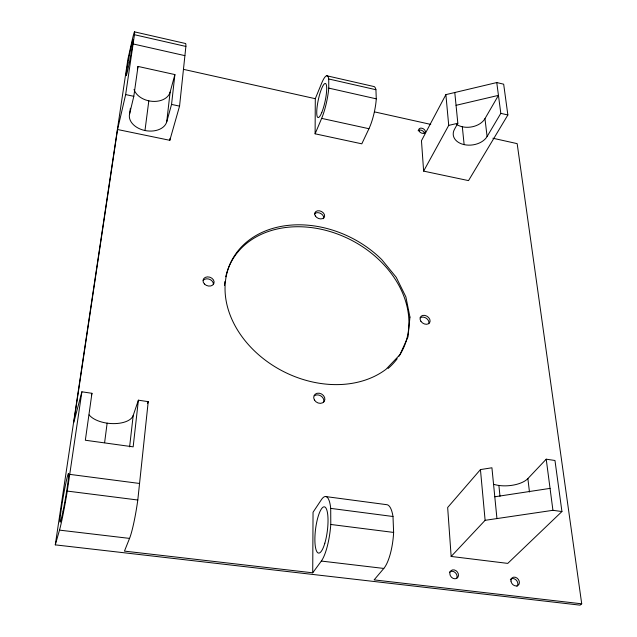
<?xml version="1.0" encoding="UTF-8"?>
<svg xmlns="http://www.w3.org/2000/svg" width="637" height="637" viewBox="0 0 637 637"><rect width="100%" height="100%" fill="white"/><g stroke="black" fill="none" stroke-linecap="round" stroke-linejoin="round"><path stroke-width="0.96" d="M129.606 446.879L133.197 415.467L138.396 400.195L148.222 401.652L137.799 500.013A35.282 3.687 -80.9 0 1 129.55 538.4L124.454 551.116L312.719 572.814L313.046 512.244L321.374 499.727A33.817 8.631 -82.9 0 1 330.707 508.382L392.989 516.503L393.626 532.428A33.347 10.152 -83.6 0 1 383.808 568.443L374.118 579.893L581.716 603.812L517.164 143.636L492.887 138.229M315.108 133.81L315.299 98.695L321.669 83.16A25.249 5.032 -77.9 0 1 328.724 78.972L375.926 89.721L376.284 98.839A24.986 5.956 -77.6 0 1 368.958 128.714L361.8 143.827L315.108 133.81L321.645 118.378A25.249 5.032 -77.9 0 0 328.764 88.113L328.724 78.972M185.885 46.437L134.455 34.717L125.648 94.571L117.558 129.518L169.824 140.307L179.554 106.132L185.885 46.437A26.069 2.102 -78.9 0 0 185.375 43.475L134.479 31.85M169.824 140.307L170.039 138.356M138.396 400.195L133.165 446.848L85.342 440.239L91.951 393.3L81.878 391.803L73.796 422.45L117.558 129.518M130.394 108.258L129.574 114.023A18.999 13.122 9.5 0 0 144.902 130.505A18.999 13.122 9.5 0 0 166.727 121.842L171.552 104.412L174.896 74.577L138.022 66.431L137.361 69.242M166.727 121.842L170.119 92.11L174.896 74.577M104.611 442.683L107.135 423.159M144.981 130.521L148.819 100.837M129.574 114.023L133.81 96.322L138.022 66.431M581.716 603.812L580.044 605.15L55.284 544.866L59.496 530.127A35.831 1.768 -80.2 0 0 67.267 491.079L81.878 391.803M55.284 544.866L127.886 59.241L132.185 40.242A26.364 1.003 -79.2 0 1 134.455 34.717M91.449 395.131L91.951 393.3M147.561 403.516L148.222 401.652M445.884 94.634L421.463 140.705L423.629 171.122L468.521 180.613L507.864 114.971L503.668 84.188L496.764 82.555L445.884 94.634L448.719 125.385L423.629 171.122M454.786 92.524L457.836 123.275L454.492 129.279A17.74 12.27 -7.5 0 0 464.078 144.615A17.74 12.27 -7.5 0 0 487.098 136.541L500.809 113.354L496.764 82.555M487.098 136.541L484.964 118.649L498.452 95.375L456.052 105.32M312.719 572.814L321.335 561.062A33.817 8.631 -82.9 0 0 330.786 524.466L330.707 508.382M496.948 518.574L491.923 467.773L480.441 469.588L447.66 507.498L451.155 556.451L507.753 563.395L561.93 511.543L554.97 460.487L546.22 459.189L527.874 478.594A22.168 10.184 -4.6 0 1 494.025 484.399M451.155 556.451L485.115 520.318L552.932 510.309L561.93 511.543M448.719 125.385L457.836 123.275M494.79 496.788L550.049 488.38M59.496 530.127L129.55 538.4M321.335 561.062L383.808 568.443M67.267 491.079L137.799 500.013M330.786 524.466L393.626 532.428M69.728 474.366L139.551 483.467M326.112 496.621L387.208 504.743A33.347 10.152 -83.6 0 1 392.989 516.503M125.648 94.571L133.81 96.322M171.552 104.412L179.554 106.132M321.645 118.378L368.958 128.714M183.607 69.377L315.299 98.695M374.405 111.857L430.731 124.398M133.101 43.945L184.905 55.642M328.764 88.113L376.284 98.839M500.809 113.354L507.864 114.971M326.789 75.771L373.529 86.449A24.986 5.956 -77.6 0 1 375.926 89.721M546.22 459.189L552.932 510.309M527.874 478.594L529.466 491.987M462.319 126.771L464.134 144.631M498.89 485.458L499.997 496.287M480.441 469.588L485.115 520.318M397.209 358.695A96.33 74.943 27 0 1 388.005 368.536M224.463 285.368A96.33 74.943 27 0 1 224.893 281.506M225.761 276.745A96.33 74.943 27 0 1 346.186 237.633A96.33 74.943 27 0 1 398.834 356.394M449.467 572.217A4.809 3.965 49.5 0 1 455.129 572.52A4.809 3.965 49.5 0 1 456.665 578.388A4.817 3.973 49.4 0 1 449.81 573.786A4.817 3.973 49.4 0 1 456.028 570.696A4.817 3.973 49.4 0 1 456.602 578.404M510.348 579.471A4.793 3.814 50.7 0 1 516.296 580.18A4.793 3.814 50.7 0 1 516.949 586.39M418.103 130.752A3.527 2.341 27.7 0 1 421.726 130.386A3.527 2.341 27.7 0 1 424.346 133.38M314.336 395.824A5.844 4.817 30.5 0 1 321.088 396.079A5.844 4.817 30.5 0 1 323.684 402.122M203.235 280.32A5.669 4.459 19.7 0 1 209.605 279.332A5.669 4.459 19.7 0 1 213.379 284.397M420.197 317.831A5.383 4.053 32.9 0 1 426.201 318.205A5.383 4.053 32.9 0 1 428.86 323.556M314.463 213.921A5.192 3.806 25.1 0 1 320.674 213.459A5.192 3.806 25.1 0 1 323.564 218.714M133.197 415.467A23.115 11.474 5.3 0 1 113.044 423.621A23.115 11.474 5.3 0 1 89.148 414.886M170.119 92.11A18.592 13.194 10.2 0 1 152.354 101.347A18.592 13.194 10.2 0 1 134.033 89.443M484.964 118.649A17.51 12.326 -7.8 0 1 456.697 124.51M409.949 317.107L408.022 336.822L399.964 354.642L386.07 369.245A96.537 74.991 27 0 1 254.696 351.162A96.537 74.991 27 0 1 250.293 239.225A96.537 74.991 27 0 1 381.754 259.593L396.222 277.286L405.865 296.842L409.949 317.107M127.957 62.824L127.233 67.028A18.186 0.693 -79.2 0 0 126.524 74.951L127.042 73.104A18.186 0.693 -79.2 0 0 131.724 49.917A18.186 0.693 -79.2 0 0 132.504 41.11A18.186 0.693 -79.2 0 0 127.957 62.824M419.281 131.397A3.527 2.341 27.7 0 0 425.006 132.655A3.527 2.341 27.7 0 0 421.853 128.212A3.527 2.341 27.7 0 0 419.281 131.397M314.431 400.028A5.86 4.825 30.5 0 0 324.145 401.509A5.86 4.825 30.5 0 0 319.272 393.212A5.86 4.825 30.5 0 0 314.431 400.028M204.421 283.991A5.677 4.459 19.7 0 0 213.849 283.584A5.677 4.459 19.7 0 0 207.447 276.872A5.677 4.459 19.7 0 0 204.421 283.991M315.347 215.983A5.207 3.806 25.1 0 0 323.97 217.655A5.207 3.806 25.1 0 0 319.647 210.855A5.207 3.806 25.1 0 0 315.347 215.983M420.882 321.247A5.391 4.061 32.9 0 0 429.585 322.76A5.391 4.061 32.9 0 0 424.775 315.395A5.391 4.061 32.9 0 0 420.882 321.247M510.954 581.048A4.801 3.822 50.6 0 0 517.69 585.602A4.801 3.822 50.6 0 0 516.87 577.974A4.801 3.822 50.6 0 0 510.954 581.048M324.83 543.226A23.322 5.956 -82.9 0 0 324.639 506.901A23.322 5.956 -82.9 0 0 314.885 539.794A23.322 5.956 -82.9 0 0 324.83 543.226M321.773 112.502A17.422 3.472 -77.9 0 0 326.001 84.02A17.422 3.472 -77.9 0 0 317.369 105.017A17.422 3.472 -77.9 0 0 321.773 112.502M63.039 511.185A24.716 1.218 -80.2 0 0 68.589 473.482A24.716 1.218 -80.2 0 0 61.327 508.708A24.716 1.218 -80.2 0 0 63.039 511.185"/></g></svg>
